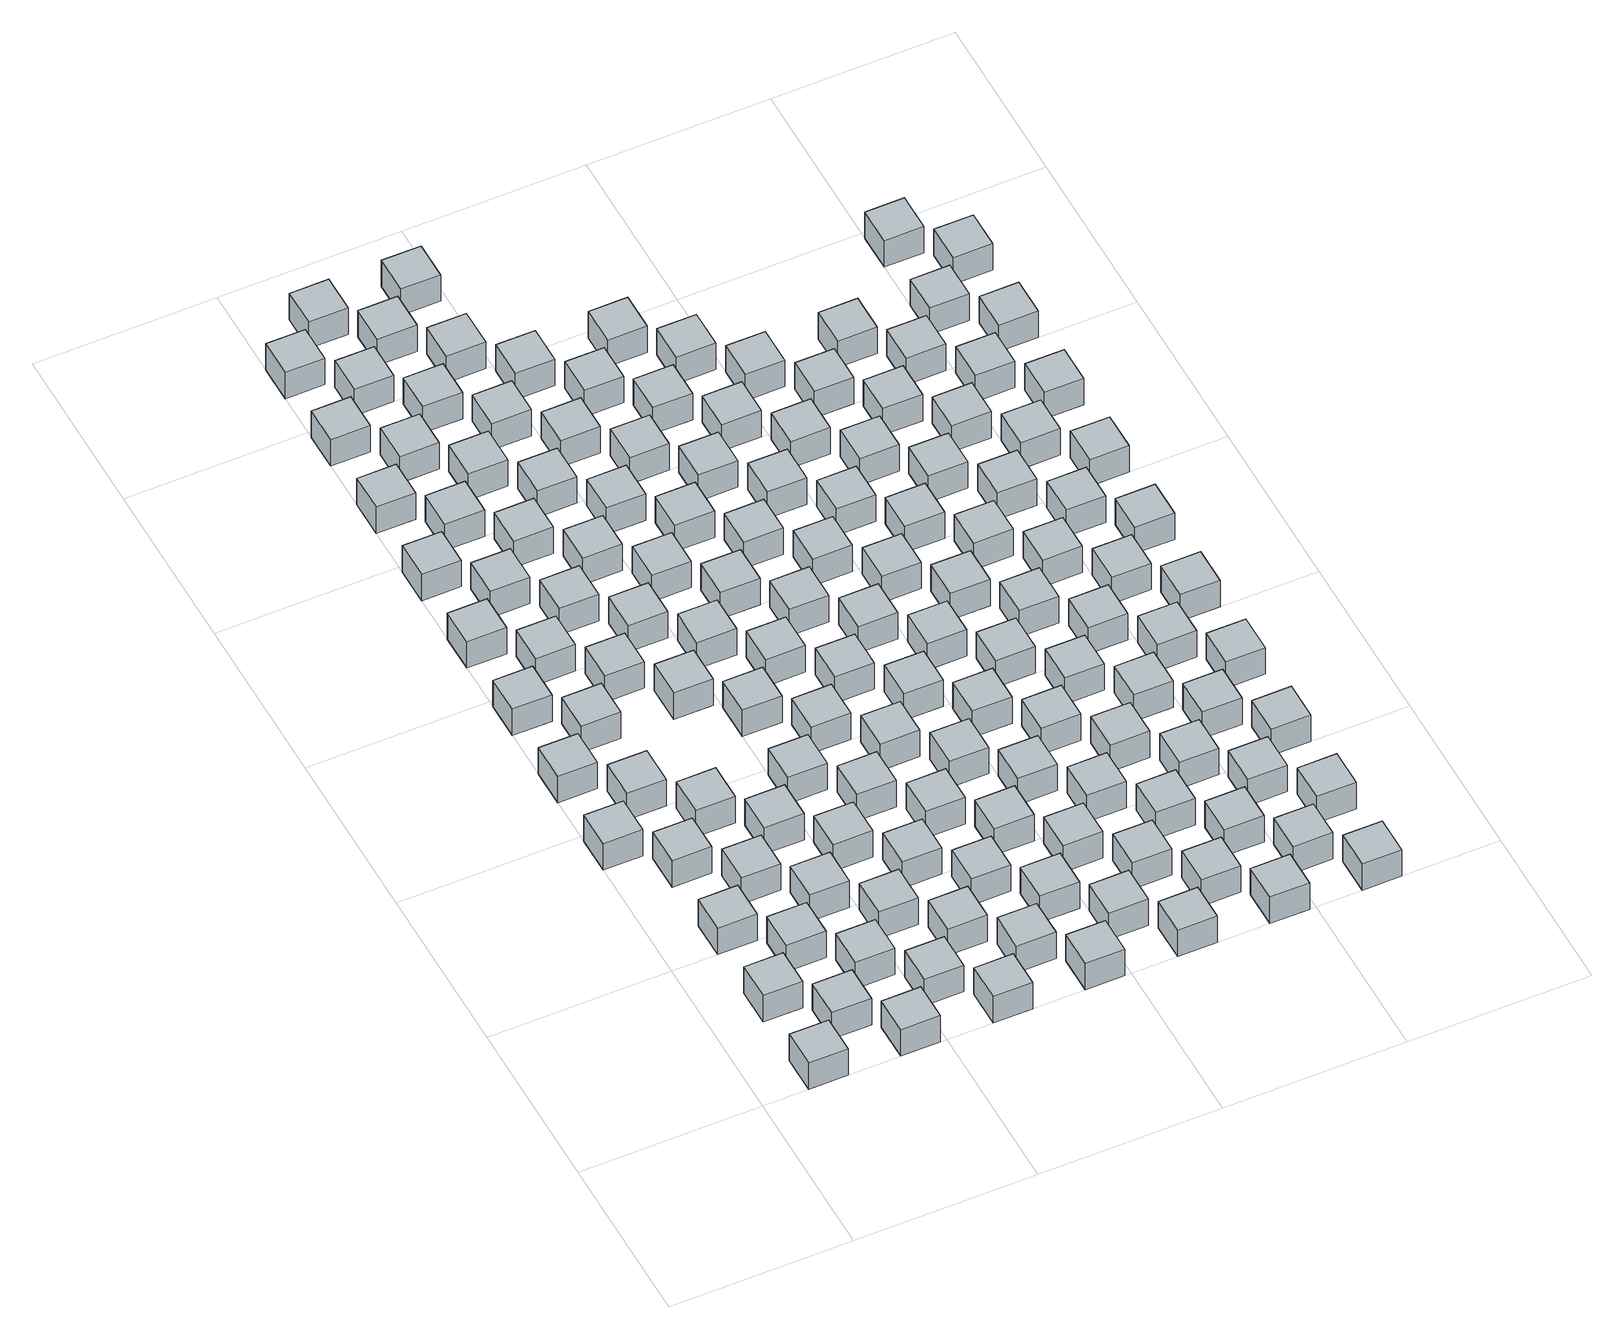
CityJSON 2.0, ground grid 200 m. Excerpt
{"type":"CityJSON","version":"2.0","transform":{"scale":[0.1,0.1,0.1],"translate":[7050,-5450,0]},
"CityObjects":{
"object1":{"type":"GenericCityObject","geometry":[{"type":"Solid","lod":"1","boundaries":[[[[0,1,2,3]],[[4,5,1,0]],[[5,6,2,1]],[[6,7,3,2]],[[7,4,0,3]],[[7,6,5,4]]]]}]},
"object2":{"type":"GenericCityObject","geometry":[{"type":"Solid","lod":"1","boundaries":[[[[8,9,10,11]],[[12,13,9,8]],[[13,14,10,9]],[[14,15,11,10]],[[15,12,8,11]],[[15,14,13,12]]]]}]},
"object3":{"type":"GenericCityObject","geometry":[{"type":"Solid","lod":"1","boundaries":[[[[16,17,18,19]],[[20,21,17,16]],[[21,22,18,17]],[[22,23,19,18]],[[23,20,16,19]],[[23,22,21,20]]]]}]},
"object4":{"type":"GenericCityObject","geometry":[{"type":"Solid","lod":"1","boundaries":[[[[24,25,26,27]],[[28,29,25,24]],[[29,30,26,25]],[[30,31,27,26]],[[31,28,24,27]],[[31,30,29,28]]]]}]},
"object5":{"type":"GenericCityObject","geometry":[{"type":"Solid","lod":"1","boundaries":[[[[32,33,34,35]],[[36,37,33,32]],[[37,38,34,33]],[[38,39,35,34]],[[39,36,32,35]],[[39,38,37,36]]]]}]},
"object6":{"type":"GenericCityObject","geometry":[{"type":"Solid","lod":"1","boundaries":[[[[40,41,42,43]],[[44,45,41,40]],[[45,46,42,41]],[[46,47,43,42]],[[47,44,40,43]],[[47,46,45,44]]]]}]},
"object7":{"type":"GenericCityObject","geometry":[{"type":"Solid","lod":"1","boundaries":[[[[48,49,50,51]],[[52,53,49,48]],[[53,54,50,49]],[[54,55,51,50]],[[55,52,48,51]],[[55,54,53,52]]]]}]},
"object8":{"type":"GenericCityObject","geometry":[{"type":"Solid","lod":"1","boundaries":[[[[56,57,58,59]],[[60,61,57,56]],[[61,62,58,57]],[[62,63,59,58]],[[63,60,56,59]],[[63,62,61,60]]]]}]},
"object9":{"type":"GenericCityObject","geometry":[{"type":"Solid","lod":"1","boundaries":[[[[64,65,66,67]],[[68,69,65,64]],[[69,70,66,65]],[[70,71,67,66]],[[71,68,64,67]],[[71,70,69,68]]]]}]},
"object10":{"type":"GenericCityObject","geometry":[{"type":"Solid","lod":"1","boundaries":[[[[72,73,74,75]],[[76,77,73,72]],[[77,78,74,73]],[[78,79,75,74]],[[79,76,72,75]],[[79,78,77,76]]]]}]},
"object11":{"type":"GenericCityObject","geometry":[{"type":"Solid","lod":"1","boundaries":[[[[80,81,82,83]],[[84,85,81,80]],[[85,86,82,81]],[[86,87,83,82]],[[87,84,80,83]],[[87,86,85,84]]]]}]},
"object12":{"type":"GenericCityObject","geometry":[{"type":"Solid","lod":"1","boundaries":[[[[88,89,90,91]],[[92,93,89,88]],[[93,94,90,89]],[[94,95,91,90]],[[95,92,88,91]],[[95,94,93,92]]]]}]},
"object13":{"type":"GenericCityObject","geometry":[{"type":"Solid","lod":"1","boundaries":[[[[96,97,98,99]],[[100,101,97,96]],[[101,102,98,97]],[[102,103,99,98]],[[103,100,96,99]],[[103,102,101,100]]]]}]},
"object14":{"type":"GenericCityObject","geometry":[{"type":"Solid","lod":"1","boundaries":[[[[104,105,106,107]],[[108,109,105,104]],[[109,110,106,105]],[[110,111,107,106]],[[111,108,104,107]],[[111,110,109,108]]]]}]},
"object15":{"type":"GenericCityObject","geometry":[{"type":"Solid","lod":"1","boundaries":[[[[112,113,114,115]],[[116,117,113,112]],[[117,118,114,113]],[[118,119,115,114]],[[119,116,112,115]],[[119,118,117,116]]]]}]},
"object16":{"type":"GenericCityObject","geometry":[{"type":"Solid","lod":"1","boundaries":[[[[120,121,122,123]],[[124,125,121,120]],[[125,126,122,121]],[[126,127,123,122]],[[127,124,120,123]],[[127,126,125,124]]]]}]},
"object17":{"type":"GenericCityObject","geometry":[{"type":"Solid","lod":"1","boundaries":[[[[128,129,130,131]],[[132,133,129,128]],[[133,134,130,129]],[[134,135,131,130]],[[135,132,128,131]],[[135,134,133,132]]]]}]},
"object18":{"type":"GenericCityObject","geometry":[{"type":"Solid","lod":"1","boundaries":[[[[136,137,138,139]],[[140,141,137,136]],[[141,142,138,137]],[[142,143,139,138]],[[143,140,136,139]],[[143,142,141,140]]]]}]},
"object19":{"type":"GenericCityObject","geometry":[{"type":"Solid","lod":"1","boundaries":[[[[144,145,146,147]],[[148,149,145,144]],[[149,150,146,145]],[[150,151,147,146]],[[151,148,144,147]],[[151,150,149,148]]]]}]},
"object20":{"type":"GenericCityObject","geometry":[{"type":"Solid","lod":"1","boundaries":[[[[152,153,154,155]],[[156,157,153,152]],[[157,158,154,153]],[[158,159,155,154]],[[159,156,152,155]],[[159,158,157,156]]]]}]},
"object21":{"type":"GenericCityObject","geometry":[{"type":"Solid","lod":"1","boundaries":[[[[160,161,162,163]],[[164,165,161,160]],[[165,166,162,161]],[[166,167,163,162]],[[167,164,160,163]],[[167,166,165,164]]]]}]},
"object22":{"type":"GenericCityObject","geometry":[{"type":"Solid","lod":"1","boundaries":[[[[168,169,170,171]],[[172,173,169,168]],[[173,174,170,169]],[[174,175,171,170]],[[175,172,168,171]],[[175,174,173,172]]]]}]},
"object23":{"type":"GenericCityObject","geometry":[{"type":"Solid","lod":"1","boundaries":[[[[176,177,178,179]],[[180,181,177,176]],[[181,182,178,177]],[[182,183,179,178]],[[183,180,176,179]],[[183,182,181,180]]]]}]},
"object24":{"type":"GenericCityObject","geometry":[{"type":"Solid","lod":"1","boundaries":[[[[184,185,186,187]],[[188,189,185,184]],[[189,190,186,185]],[[190,191,187,186]],[[191,188,184,187]],[[191,190,189,188]]]]}]},
"object25":{"type":"GenericCityObject","geometry":[{"type":"Solid","lod":"1","boundaries":[[[[192,193,194,195]],[[196,197,193,192]],[[197,198,194,193]],[[198,199,195,194]],[[199,196,192,195]],[[199,198,197,196]]]]}]},
"object26":{"type":"GenericCityObject","geometry":[{"type":"Solid","lod":"1","boundaries":[[[[200,201,202,203]],[[204,205,201,200]],[[205,206,202,201]],[[206,207,203,202]],[[207,204,200,203]],[[207,206,205,204]]]]}]},
"object27":{"type":"GenericCityObject","geometry":[{"type":"Solid","lod":"1","boundaries":[[[[208,209,210,211]],[[212,213,209,208]],[[213,214,210,209]],[[214,215,211,210]],[[215,212,208,211]],[[215,214,213,212]]]]}]},
"object28":{"type":"GenericCityObject","geometry":[{"type":"Solid","lod":"1","boundaries":[[[[216,217,218,219]],[[220,221,217,216]],[[221,222,218,217]],[[222,223,219,218]],[[223,220,216,219]],[[223,222,221,220]]]]}]},
"object29":{"type":"GenericCityObject","geometry":[{"type":"Solid","lod":"1","boundaries":[[[[224,225,226,227]],[[228,229,225,224]],[[229,230,226,225]],[[230,231,227,226]],[[231,228,224,227]],[[231,230,229,228]]]]}]},
"object30":{"type":"GenericCityObject","geometry":[{"type":"Solid","lod":"1","boundaries":[[[[232,233,234,235]],[[236,237,233,232]],[[237,238,234,233]],[[238,239,235,234]],[[239,236,232,235]],[[239,238,237,236]]]]}]},
"object31":{"type":"GenericCityObject","geometry":[{"type":"Solid","lod":"1","boundaries":[[[[240,241,242,243]],[[244,245,241,240]],[[245,246,242,241]],[[246,247,243,242]],[[247,244,240,243]],[[247,246,245,244]]]]}]},
"object32":{"type":"GenericCityObject","geometry":[{"type":"Solid","lod":"1","boundaries":[[[[248,249,250,251]],[[252,253,249,248]],[[253,254,250,249]],[[254,255,251,250]],[[255,252,248,251]],[[255,254,253,252]]]]}]},
"object33":{"type":"GenericCityObject","geometry":[{"type":"Solid","lod":"1","boundaries":[[[[256,257,258,259]],[[260,261,257,256]],[[261,262,258,257]],[[262,263,259,258]],[[263,260,256,259]],[[263,262,261,260]]]]}]},
"object34":{"type":"GenericCityObject","geometry":[{"type":"Solid","lod":"1","boundaries":[[[[264,265,266,267]],[[268,269,265,264]],[[269,270,266,265]],[[270,271,267,266]],[[271,268,264,267]],[[271,270,269,268]]]]}]},
"object35":{"type":"GenericCityObject","geometry":[{"type":"Solid","lod":"1","boundaries":[[[[272,273,274,275]],[[276,277,273,272]],[[277,278,274,273]],[[278,279,275,274]],[[279,276,272,275]],[[279,278,277,276]]]]}]},
"object36":{"type":"GenericCityObject","geometry":[{"type":"Solid","lod":"1","boundaries":[[[[280,281,282,283]],[[284,285,281,280]],[[285,286,282,281]],[[286,287,283,282]],[[287,284,280,283]],[[287,286,285,284]]]]}]},
"object37":{"type":"GenericCityObject","geometry":[{"type":"Solid","lod":"1","boundaries":[[[[288,289,290,291]],[[292,293,289,288]],[[293,294,290,289]],[[294,295,291,290]],[[295,292,288,291]],[[295,294,293,292]]]]}]},
"object38":{"type":"GenericCityObject","geometry":[{"type":"Solid","lod":"1","boundaries":[[[[296,297,298,299]],[[300,301,297,296]],[[301,302,298,297]],[[302,303,299,298]],[[303,300,296,299]],[[303,302,301,300]]]]}]},
"object39":{"type":"GenericCityObject","geometry":[{"type":"Solid","lod":"1","boundaries":[[[[304,305,306,307]],[[308,309,305,304]],[[309,310,306,305]],[[310,311,307,306]],[[311,308,304,307]],[[311,310,309,308]]]]}]},
"object40":{"type":"GenericCityObject","geometry":[{"type":"Solid","lod":"1","boundaries":[[[[312,313,314,315]],[[316,317,313,312]],[[317,318,314,313]],[[318,319,315,314]],[[319,316,312,315]],[[319,318,317,316]]]]}]},
"object41":{"type":"GenericCityObject","geometry":[{"type":"Solid","lod":"1","boundaries":[[[[320,321,322,323]],[[324,325,321,320]],[[325,326,322,321]],[[326,327,323,322]],[[327,324,320,323]],[[327,326,325,324]]]]}]},
"object42":{"type":"GenericCityObject","geometry":[{"type":"Solid","lod":"1","boundaries":[[[[328,329,330,331]],[[332,333,329,328]],[[333,334,330,329]],[[334,335,331,330]],[[335,332,328,331]],[[335,334,333,332]]]]}]},
"object43":{"type":"GenericCityObject","geometry":[{"type":"Solid","lod":"1","boundaries":[[[[336,337,338,339]],[[340,341,337,336]],[[341,342,338,337]],[[342,343,339,338]],[[343,340,336,339]],[[343,342,341,340]]]]}]},
"object44":{"type":"GenericCityObject","geometry":[{"type":"Solid","lod":"1","boundaries":[[[[344,345,346,347]],[[348,349,345,344]],[[349,350,346,345]],[[350,351,347,346]],[[351,348,344,347]],[[351,350,349,348]]]]}]},
"object45":{"type":"GenericCityObject","geometry":[{"type":"Solid","lod":"1","boundaries":[[[[352,353,354,355]],[[356,357,353,352]],[[357,358,354,353]],[[358,359,355,354]],[[359,356,352,355]],[[359,358,357,356]]]]}]},
"object46":{"type":"GenericCityObject","geometry":[{"type":"Solid","lod":"1","boundaries":[[[[360,361,362,363]],[[364,365,361,360]],[[365,366,362,361]],[[366,367,363,362]],[[367,364,360,363]],[[367,366,365,364]]]]}]},
"object47":{"type":"GenericCityObject","geometry":[{"type":"Solid","lod":"1","boundaries":[[[[368,369,370,371]],[[372,373,369,368]],[[373,374,370,369]],[[374,375,371,370]],[[375,372,368,371]],[[375,374,373,372]]]]}]},
"object48":{"type":"GenericCityObject","geometry":[{"type":"Solid","lod":"1","boundaries":[[[[376,377,378,379]],[[380,381,377,376]],[[381,382,378,377]],[[382,383,379,378]],[[383,380,376,379]],[[383,382,381,380]]]]}]},
"object49":{"type":"GenericCityObject","geometry":[{"type":"Solid","lod":"1","boundaries":[[[[384,385,386,387]],[[388,389,385,384]],[[389,390,386,385]],[[390,391,387,386]],[[391,388,384,387]],[[391,390,389,388]]]]}]},
"object50":{"type":"GenericCityObject","geometry":[{"type":"Solid","lod":"1","boundaries":[[[[392,393,394,395]],[[396,397,393,392]],[[397,398,394,393]],[[398,399,395,394]],[[399,396,392,395]],[[399,398,397,396]]]]}]},
"object51":{"type":"GenericCityObject","geometry":[{"type":"Solid","lod":"1","boundaries":[[[[400,401,402,403]],[[404,405,401,400]],[[405,406,402,401]],[[406,407,403,402]],[[407,404,400,403]],[[407,406,405,404]]]]}]},
"object52":{"type":"GenericCityObject","geometry":[{"type":"Solid","lod":"1","boundaries":[[[[408,409,410,411]],[[412,413,409,408]],[[413,414,410,409]],[[414,415,411,410]],[[415,412,408,411]],[[415,414,413,412]]]]}]},
"object53":{"type":"GenericCityObject","geometry":[{"type":"Solid","lod":"1","boundaries":[[[[416,417,418,419]],[[420,421,417,416]],[[421,422,418,417]],[[422,423,419,418]],[[423,420,416,419]],[[423,422,421,420]]]]}]},
"object54":{"type":"GenericCityObject","geometry":[{"type":"Solid","lod":"1","boundaries":[[[[424,425,426,427]],[[428,429,425,424]],[[429,430,426,425]],[[430,431,427,426]],[[431,428,424,427]],[[431,430,429,428]]]]}]},
"object55":{"type":"GenericCityObject","geometry":[{"type":"Solid","lod":"1","boundaries":[[[[432,433,434,435]],[[436,437,433,432]],[[437,438,434,433]],[[438,439,435,434]],[[439,436,432,435]],[[439,438,437,436]]]]}]},
"object56":{"type":"GenericCityObject","geometry":[{"type":"Solid","lod":"1","boundaries":[[[[440,441,442,443]],[[444,445,441,440]],[[445,446,442,441]],[[446,447,443,442]],[[447,444,440,443]],[[447,446,445,444]]]]}]},
"object57":{"type":"GenericCityObject","geometry":[{"type":"Solid","lod":"1","boundaries":[[[[448,449,450,451]],[[452,453,449,448]],[[453,454,450,449]],[[454,455,451,450]],[[455,452,448,451]],[[455,454,453,452]]]]}]},
"object58":{"type":"GenericCityObject","geometry":[{"type":"Solid","lod":"1","boundaries":[[[[456,457,458,459]],[[460,461,457,456]],[[461,462,458,457]],[[462,463,459,458]],[[463,460,456,459]],[[463,462,461,460]]]]}]},
"object59":{"type":"GenericCityObject","geometry":[{"type":"Solid","lod":"1","boundaries":[[[[464,465,466,467]],[[468,469,465,464]],[[469,470,466,465]],[[470,471,467,466]],[[471,468,464,467]],[[471,470,469,468]]]]}]},
"object60":{"type":"GenericCityObject","geometry":[{"type":"Solid","lod":"1","boundaries":[[[[472,473,474,475]],[[476,477,473,472]],[[477,478,474,473]],[[478,479,475,474]],[[479,476,472,475]],[[479,478,477,476]]]]}]},
"object61":{"type":"GenericCityObject","geometry":[{"type":"Solid","lod":"1","boundaries":[[[[480,481,482,483]],[[484,485,481,480]],[[485,486,482,481]],[[486,487,483,482]],[[487,484,480,483]],[[487,486,485,484]]]]}]},
"object62":{"type":"GenericCityObject","geometry":[{"type":"Solid","lod":"1","boundaries":[[[[488,489,490,491]],[[492,493,489,488]],[[493,494,490,489]],[[494,495,491,490]],[[495,492,488,491]],[[495,494,493,492]]]]}]},
"object63":{"type":"GenericCityObject","geometry":[{"type":"Solid","lod":"1","boundaries":[[[[496,497,498,499]],[[500,501,497,496]],[[501,502,498,497]],[[502,503,499,498]],[[503,500,496,499]],[[503,502,501,500]]]]}]},
"object64":{"type":"GenericCityObject","geometry":[{"type":"Solid","lod":"1","boundaries":[[[[504,505,506,507]],[[508,509,505,504]],[[509,510,506,505]],[[510,511,507,506]],[[511,508,504,507]],[[511,510,509,508]]]]}]},
"object65":{"type":"GenericCityObject","geometry":[{"type":"Solid","lod":"1","boundaries":[[[[512,513,514,515]],[[516,517,513,512]],[[517,518,514,513]],[[518,519,515,514]],[[519,516,512,515]],[[519,518,517,516]]]]}]},
"object66":{"type":"GenericCityObject","geometry":[{"type":"Solid","lod":"1","boundaries":[[[[520,521,522,523]],[[524,525,521,520]],[[525,526,522,521]],[[526,527,523,522]],[[527,524,520,523]],[[527,526,525,524]]]]}]},
"object67":{"type":"GenericCityObject","geometry":[{"type":"Solid","lod":"1","boundaries":[[[[528,529,530,531]],[[532,533,529,528]],[[533,534,530,529]],[[534,535,531,530]],[[535,532,528,531]],[[535,534,533,532]]]]}]},
"object68":{"type":"GenericCityObject","geometry":[{"type":"Solid","lod":"1","boundaries":[[[[536,537,538,539]],[[540,541,537,536]],[[541,542,538,537]],[[542,543,539,538]],[[543,540,536,539]],[[543,542,541,540]]]]}]},
"object69":{"type":"GenericCityObject","geometry":[{"type":"Solid","lod":"1","boundaries":[[[[544,545,546,547]],[[548,549,545,544]],[[549,550,546,545]],[[550,551,547,546]],[[551,548,544,547]],[[551,550,549,548]]]]}]},
"object70":{"type":"GenericCityObject","geometry":[{"type":"Solid","lod":"1","boundaries":[[[[552,553,554,555]],[[556,557,553,552]],[[557,558,554,553]],[[558,559,555,554]],[[559,556,552,555]],[[559,558,557,556]]]]}]},
"object71":{"type":"GenericCityObject","geometry":[{"type":"Solid","lod":"1","boundaries":[[[[560,561,562,563]],[[564,565,561,560]],[[565,566,562,561]],[[566,567,563,562]],[[567,564,560,563]],[[567,566,565,564]]]]}]},
"object72":{"type":"GenericCityObject","geometry":[{"type":"Solid","lod":"1","boundaries":[[[[568,569,570,571]],[[572,573,569,568]],[[573,574,570,569]],[[574,575,571,570]],[[575,572,568,571]],[[575,574,573,572]]]]}]},
"object73":{"type":"GenericCityObject","geometry":[{"type":"Solid","lod":"1","boundaries":[[[[576,577,578,579]],[[580,581,577,576]],[[581,582,578,577]],[[582,583,579,578]],[[583,580,576,579]],[[583,582,581,580]]]]}]},
"object74":{"type":"GenericCityObject","geometry":[{"type":"Solid","lod":"1","boundaries":[[[[584,585,586,587]],[[588,589,585,584]],[[589,590,586,585]],[[590,591,587,586]],[[591,588,584,587]],[[591,590,589,588]]]]}]},
"object75":{"type":"GenericCityObject","geometry":[{"type":"Solid","lod":"1","boundaries":[[[[592,593,594,595]],[[596,597,593,592]],[[597,598,594,593]],[[598,599,595,594]],[[599,596,592,595]],[[599,598,597,596]]]]}]},
"object76":{"type":"GenericCityObject","geometry":[{"type":"Solid","lod":"1","boundaries":[[[[600,601,602,603]],[[604,605,601,600]],[[605,606,602,601]],[[606,607,603,602]],[[607,604,600,603]],[[607,606,605,604]]]]}]},
"object77":{"type":"GenericCityObject","geometry":[{"type":"Solid","lod":"1","boundaries":[[[[608,609,610,611]],[[612,613,609,608]],[[613,614,610,609]],[[614,615,611,610]],[[615,612,608,611]],[[615,614,613,612]]]]}]},
"object78":{"type":"GenericCityObject","geometry":[{"type":"Solid","lod":"1","boundaries":[[[[616,617,618,619]],[[620,621,617,616]],[[621,622,618,617]],[[622,623,619,618]],[[623,620,616,619]],[[623,622,621,620]]]]}]},
"object79":{"type":"GenericCityObject","geometry":[{"type":"Solid","lod":"1","boundaries":[[[[624,625,626,627]],[[628,629,625,624]],[[629,630,626,625]],[[630,631,627,626]],[[631,628,624,627]],[[631,630,629,628]]]]}]},
"object80":{"type":"GenericCityObject","geometry":[{"type":"Solid","lod":"1","boundaries":[[[[632,633,634,635]],[[636,637,633,632]],[[637,638,634,633]],[[638,639,635,634]],[[639,636,632,635]],[[639,638,637,636]]]]}]},
"object81":{"type":"GenericCityObject","geometry":[{"type":"Solid","lod":"1","boundaries":[[[[640,641,642,643]],[[644,645,641,640]],[[645,646,642,641]],[[646,647,643,642]],[[647,644,640,643]],[[647,646,645,644]]]]}]},
"object82":{"type":"GenericCityObject","geometry":[{"type":"Solid","lod":"1","boundaries":[[[[648,649,650,651]],[[652,653,649,648]],[[653,654,650,649]],[[654,655,651,650]],[[655,652,648,651]],[[655,654,653,652]]]]}]},
"object83":{"type":"GenericCityObject","geometry":[{"type":"Solid","lod":"1","boundaries":[[[[656,657,658,659]],[[660,661,657,656]],[[661,662,658,657]],[[662,663,659,658]],[[663,660,656,659]],[[663,662,661,660]]]]}]},
"object84":{"type":"GenericCityObject","geometry":[{"type":"Solid","lod":"1","boundaries":[[[[664,665,666,667]],[[668,669,665,664]],[[669,670,666,665]],[[670,671,667,666]],[[671,668,664,667]],[[671,670,669,668]]]]}]},
"object85":{"type":"GenericCityObject","geometry":[{"type":"Solid","lod":"1","boundaries":[[[[672,673,674,675]],[[676,677,673,672]],[[677,678,674,673]],[[678,679,675,674]],[[679,676,672,675]],[[679,678,677,676]]]]}]},
"object86":{"type":"GenericCityObject","geometry":[{"type":"Solid","lod":"1","boundaries":[[[[680,681,682,683]],[[684,685,681,680]],[[685,686,682,681]],[[686,687,683,682]],[[687,684,680,683]],[[687,686,685,684]]]]}]},
"object87":{"type":"GenericCityObject","geometry":[{"type":"Solid","lod":"1","boundaries":[[[[688,689,690,691]],[[692,693,689,688]],[[693,694,690,689]],[[694,695,691,690]],[[695,692,688,691]],[[695,694,693,692]]]]}]},
"object88":{"type":"GenericCityObject","geometry":[{"type":"Solid","lod":"1","boundaries":[[[[696,697,698,699]],[[700,701,697,696]],[[701,702,698,697]],[[702,703,699,698]],[[703,700,696,699]],[[703,702,701,700]]]]}]},
"object89":{"type":"GenericCityObject","geometry":[{"type":"Solid","lod":"1","boundaries":[[[[704,705,706,707]],[[708,709,705,704]],[[709,710,706,705]],[[710,711,707,706]],[[711,708,704,707]],[[711,710,709,708]]]]}]},
"object90":{"type":"GenericCityObject","geometry":[{"type":"Solid","lod":"1","boundaries":[[[[712,713,714,715]],[[716,717,713,712]],[[717,718,714,713]],[[718,719,715,714]],[[719,716,712,715]],[[719,718,717,716]]]]}]},
"object91":{"type":"GenericCityObject","geometry":[{"type":"Solid","lod":"1","boundaries":[[[[720,721,722,723]],[[724,725,721,720]],[[725,726,722,721]],[[726,727,723,722]],[[727,724,720,723]],[[727,726,725,724]]]]}]},
"object92":{"type":"GenericCityObject","geometry":[{"type":"Solid","lod":"1","boundaries":[[[[728,729,730,731]],[[732,733,729,728]],[[733,734,730,729]],[[734,735,731,730]],[[735,732,728,731]],[[735,734,733,732]]]]}]},
"object93":{"type":"GenericCityObject","geometry":[{"type":"Solid","lod":"1","boundaries":[[[[736,737,738,739]],[[740,741,737,736]],[[741,742,738,737]],[[742,743,739,738]],[[743,740,736,739]],[[743,742,741,740]]]]}]},
"object94":{"type":"GenericCityObject","geometry":[{"type":"Solid","lod":"1","boundaries":[[[[744,745,746,747]],[[748,749,745,744]],[[749,750,746,745]],[[750,751,747,746]],[[751,748,744,747]],[[751,750,749,748]]]]}]},
"object95":{"type":"GenericCityObject","geometry":[{"type":"Solid","lod":"1","boundaries":[[[[752,753,754,755]],[[756,757,753,752]],[[757,758,754,753]],[[758,759,755,754]],[[759,756,752,755]],[[759,758,757,756]]]]}]},
"object96":{"type":"GenericCityObject","geometry":[{"type":"Solid","lod":"1","boundaries":[[[[760,761,762,763]],[[764,765,761,760]],[[765,766,762,761]],[[766,767,763,762]],[[767,764,760,763]],[[767,766,765,764]]]]}]},
"object97":{"type":"GenericCityObject","geometry":[{"type":"Solid","lod":"1","boundaries":[[[[768,769,770,771]],[[772,773,769,768]],[[773,774,770,769]],[[774,775,771,770]],[[775,772,768,771]],[[775,774,773,772]]]]}]},
"object98":{"type":"GenericCityObject","geometry":[{"type":"Solid","lod":"1","boundaries":[[[[776,777,778,779]],[[780,781,777,776]],[[781,782,778,777]],[[782,783,779,778]],[[783,780,776,779]],[[783,782,781,780]]]]}]},
"object99":{"type":"GenericCityObject","geometry":[{"type":"Solid","lod":"1","boundaries":[[[[784,785,786,787]],[[788,789,785,784]],[[789,790,786,785]],[[790,791,787,786]],[[791,788,784,787]],[[791,790,789,788]]]]}]},
"object100":{"type":"GenericCityObject","geometry":[{"type":"Solid","lod":"1","boundaries":[[[[792,793,794,795]],[[796,797,793,792]],[[797,798,794,793]],[[798,799,795,794]],[[799,796,792,795]],[[799,798,797,796]]]]}]},
"object101":{"type":"GenericCityObject","geometry":[{"type":"Solid","lod":"1","boundaries":[[[[800,801,802,803]],[[804,805,801,800]],[[805,806,802,801]],[[806,807,803,802]],[[807,804,800,803]],[[807,806,805,804]]]]}]},
"object102":{"type":"GenericCityObject","geometry":[{"type":"Solid","lod":"1","boundaries":[[[[808,809,810,811]],[[812,813,809,808]],[[813,814,810,809]],[[814,815,811,810]],[[815,812,808,811]],[[815,814,813,812]]]]}]},
"object103":{"type":"GenericCityObject","geometry":[{"type":"Solid","lod":"1","boundaries":[[[[816,817,818,819]],[[820,821,817,816]],[[821,822,818,817]],[[822,823,819,818]],[[823,820,816,819]],[[823,822,821,820]]]]}]},
"object104":{"type":"GenericCityObject","geometry":[{"type":"Solid","lod":"1","boundaries":[[[[824,825,826,827]],[[828,829,825,824]],[[829,830,826,825]],[[830,831,827,826]],[[831,828,824,827]],[[831,830,829,828]]]]}]},
"object105":{"type":"GenericCityObject","geometry":[{"type":"Solid","lod":"1","boundaries":[[[[832,833,834,835]],[[836,837,833,832]],[[837,838,834,833]],[[838,839,835,834]],[[839,836,832,835]],[[839,838,837,836]]]]}]},
"object106":{"type":"GenericCityObject","geometry":[{"type":"Solid","lod":"1","boundaries":[[[[840,841,842,843]],[[844,845,841,840]],[[845,846,842,841]],[[846,847,843,842]],[[847,844,840,843]],[[847,846,845,844]]]]}]},
"object107":{"type":"GenericCityObject","geometry":[{"type":"Solid","lod":"1","boundaries":[[[[848,849,850,851]],[[852,853,849,848]],[[853,854,850,849]],[[854,855,851,850]],[[855,852,848,851]],[[855,854,853,852]]]]}]},
"object108":{"type":"GenericCityObject","geometry":[{"type":"Solid","lod":"1","boundaries":[[[[856,857,858,859]],[[860,861,857,856]],[[861,862,858,857]],[[862,863,859,858]],[[863,860,856,859]],[[863,862,861,860]]]]}]},
"object109":{"type":"GenericCityObject","geometry":[{"type":"Solid","lod":"1","boundaries":[[[[864,865,866,867]],[[868,869,865,864]],[[869,870,866,865]],[[870,871,867,866]],[[871,868,864,867]],[[871,870,869,868]]]]}]},
"object110":{"type":"GenericCityObject","geometry":[{"type":"Solid","lod":"1","boundaries":[[[[872,873,874,875]],[[876,877,873,872]],[[877,878,874,873]],[[878,879,875,874]],[[879,876,872,875]],[[879,878,877,876]]]]}]},
"object111":{"type":"GenericCityObject","geometry":[{"type":"Solid","lod":"1","boundaries":[[[[880,881,882,883]],[[884,885,881,880]],[[885,886,882,881]],[[886,887,883,882]],[[887,884,880,883]],[[887,886,885,884]]]]}]},
"object112":{"type":"GenericCityObject","geometry":[{"type":"Solid","lod":"1","boundaries":[[[[888,889,890,891]],[[892,893,889,888]],[[893,894,890,889]],[[894,895,891,890]],[[895,892,888,891]],[[895,894,893,892]]]]}]},
"object113":{"type":"GenericCityObject","geometry":[{"type":"Solid","lod":"1","boundaries":[[[[896,897,898,899]],[[900,901,897,896]],[[901,902,898,897]],[[902,903,899,898]],[[903,900,896,899]],[[903,902,901,900]]]]}]},
"object114":{"type":"GenericCityObject","geometry":[{"type":"Solid","lod":"1","boundaries":[[[[904,905,906,907]],[[908,909,905,904]],[[909,910,906,905]],[[910,911,907,906]],[[911,908,904,907]],[[911,910,909,908]]]]}]},
"object115":{"type":"GenericCityObject","geometry":[{"type":"Solid","lod":"1","boundaries":[[[[912,913,914,915]],[[916,917,913,912]],[[917,918,914,913]],[[918,919,915,914]],[[919,916,912,915]],[[919,918,917,916]]]]}]},
"object116":{"type":"GenericCityObject","geometry":[{"type":"Solid","lod":"1","boundaries":[[[[920,921,922,923]],[[924,925,921,920]],[[925,926,922,921]],[[926,927,923,922]],[[927,924,920,923]],[[927,926,925,924]]]]}]},
"object117":{"type":"GenericCityObject","geometry":[{"type":"Solid","lod":"1","boundaries":[[[[928,929,930,931]],[[932,933,929,928]],[[933,934,930,929]],[[934,935,931,930]],[[935,932,928,931]],[[935,934,933,932]]]]}]},
"object118":{"type":"GenericCityObject","geometry":[{"type":"Solid","lod":"1","boundaries":[[[[936,937,938,939]],[[940,941,937,936]],[[941,942,938,937]],[[942,943,939,938]],[[943,940,936,939]],[[943,942,941,940]]]]}]},
"object119":{"type":"GenericCityObject","geometry":[{"type":"Solid","lod":"1","boundaries":[[[[944,945,946,947]],[[948,949,945,944]],[[949,950,946,945]],[[950,951,947,946]],[[951,948,944,947]],[[951,950,949,948]]]]}]},
"object120":{"type":"GenericCityObject","geometry":[{"type":"Solid","lod":"1","boundaries":[[[[952,953,954,955]],[[956,957,953,952]],[[957,958,954,953]],[[958,959,955,954]],[[959,956,952,955]],[[959,958,957,956]]]]}]},
"object121":{"type":"GenericCityObject","geometry":[{"type":"Solid","lod":"1","boundaries":[[[[960,961,962,963]],[[964,965,961,960]],[[965,966,962,961]],[[966,967,963,962]],[[967,964,960,963]],[[967,966,965,964]]]]}]},
"object122":{"type":"GenericCityObject","geometry":[{"type":"Solid","lod":"1","boundaries":[[[[968,969,970,971]],[[972,973,969,968]],[[973,974,970,969]],[[974,975,971,970]],[[975,972,968,971]],[[975,974,973,972]]]]}]},
"object123":{"type":"GenericCityObject","geometry":[{"type":"Solid","lod":"1","boundaries":[[[[976,977,978,979]],[[980,981,977,976]],[[981,982,978,977]],[[982,983,979,978]],[[983,980,976,979]],[[983,982,981,980]]]]}]},
"object124":{"type":"GenericCityObject","geometry":[{"type":"Solid","lod":"1","boundaries":[[[[984,985,986,987]],[[988,989,985,984]],[[989,990,986,985]],[[990,991,987,986]],[[991,988,984,987]],[[991,990,989,988]]]]}]},
"object125":{"type":"GenericCityObject","geometry":[{"type":"Solid","lod":"1","boundaries":[[[[992,993,994,995]],[[996,997,993,992]],[[997,998,994,993]],[[998,999,995,994]],[[999,996,992,995]],[[999,998,997,996]]]]}]},
"object126":{"type":"GenericCityObject","geometry":[{"type":"Solid","lod":"1","boundaries":[[[[1000,1001,1002,1003]],[[1004,1005,1001,1000]],[[1005,1006,1002,1001]],[[1006,1007,1003,1002]],[[1007,1004,1000,1003]],[[1007,1006,1005,1004]]]]}]},
"object127":{"type":"GenericCityObject","geometry":[{"type":"Solid","lod":"1","boundaries":[[[[1008,1009,1010,1011]],[[1012,1013,1009,1008]],[[1013,1014,1010,1009]],[[1014,1015,1011,1010]],[[1015,1012,1008,1011]],[[1015,1014,1013,1012]]]]}]},
"object128":{"type":"GenericCityObject","geometry":[{"type":"Solid","lod":"1","boundaries":[[[[1016,1017,1018,1019]],[[1020,1021,1017,1016]],[[1021,1022,1018,1017]],[[1022,1023,1019,1018]],[[1023,1020,1016,1019]],[[1023,1022,1021,1020]]]]}]},
"object129":{"type":"GenericCityObject","geometry":[{"type":"Solid","lod":"1","boundaries":[[[[1024,1025,1026,1027]],[[1028,1029,1025,1024]],[[1029,1030,1026,1025]],[[1030,1031,1027,1026]],[[1031,1028,1024,1027]],[[1031,1030,1029,1028]]]]}]},
"object130":{"type":"GenericCityObject","geometry":[{"type":"Solid","lod":"1","boundaries":[[[[1032,1033,1034,1035]],[[1036,1037,1033,1032]],[[1037,1038,1034,1033]],[[1038,1039,1035,1034]],[[1039,1036,1032,1035]],[[1039,1038,1037,1036]]]]}]},
"object131":{"type":"GenericCityObject","geometry":[{"type":"Solid","lod":"1","boundaries":[[[[1040,1041,1042,1043]],[[1044,1045,1041,1040]],[[1045,1046,1042,1041]],[[1046,1047,1043,1042]],[[1047,1044,1040,1043]],[[1047,1046,1045,1044]]]]}]},
"object132":{"type":"GenericCityObject","geometry":[{"type":"Solid","lod":"1","boundaries":[[[[1048,1049,1050,1051]],[[1052,1053,1049,1048]],[[1053,1054,1050,1049]],[[1054,1055,1051,1050]],[[1055,1052,1048,1051]],[[1055,1054,1053,1052]]]]}]},
"object133":{"type":"GenericCityObject","geometry":[{"type":"Solid","lod":"1","boundaries":[[[[1056,1057,1058,1059]],[[1060,1061,1057,1056]],[[1061,1062,1058,1057]],[[1062,1063,1059,1058]],[[1063,1060,1056,1059]],[[1063,1062,1061,1060]]]]}]},
"object134":{"type":"GenericCityObject","geometry":[{"type":"Solid","lod":"1","boundaries":[[[[1064,1065,1066,1067]],[[1068,1069,1065,1064]],[[1069,1070,1066,1065]],[[1070,1071,1067,1066]],[[1071,1068,1064,1067]],[[1071,1070,1069,1068]]]]}]},
"object135":{"type":"GenericCityObject","geometry":[{"type":"Solid","lod":"1","boundaries":[[[[1072,1073,1074,1075]],[[1076,1077,1073,1072]],[[1077,1078,1074,1073]],[[1078,1079,1075,1074]],[[1079,1076,1072,1075]],[[1079,1078,1077,1076]]]]}]},
"object136":{"type":"GenericCityObject","geometry":[{"type":"Solid","lod":"1","boundaries":[[[[1080,1081,1082,1083]],[[1084,1085,1081,1080]],[[1085,1086,1082,1081]],[[1086,1087,1083,1082]],[[1087,1084,1080,1083]],[[1087,1086,1085,1084]]]]}]},
"object137":{"type":"GenericCityObject","geometry":[{"type":"Solid","lod":"1","boundaries":[[[[1088,1089,1090,1091]],[[1092,1093,1089,1088]],[[1093,1094,1090,1089]],[[1094,1095,1091,1090]],[[1095,1092,1088,1091]],[[1095,1094,1093,1092]]]]}]}
},
"vertices":[
[500,0,0],[929,0,0],[929,429,0],[500,429,0],[500,0,375],[929,0,375],[929,429,375],[500,429,375],
[500,1000,0],[929,1000,0],[929,1429,0],[500,1429,0],[500,1000,375],[929,1000,375],[929,1429,375],[500,1429,375],
[0,3500,0],[429,3500,0],[429,3929,0],[0,3929,0],[0,3500,375],[429,3500,375],[429,3929,375],[0,3929,375],
[500,2000,0],[929,2000,0],[929,2429,0],[500,2429,0],[500,2000,375],[929,2000,375],[929,2429,375],[500,2429,375],
[1000,500,0],[1429,500,0],[1429,929,0],[1000,929,0],[1000,500,375],[1429,500,375],[1429,929,375],[1000,929,375],
[0,4500,0],[429,4500,0],[429,4929,0],[0,4929,0],[0,4500,375],[429,4500,375],[429,4929,375],[0,4929,375],
[500,3000,0],[929,3000,0],[929,3429,0],[500,3429,0],[500,3000,375],[929,3000,375],[929,3429,375],[500,3429,375],
[1000,1500,0],[1429,1500,0],[1429,1929,0],[1000,1929,0],[1000,1500,375],[1429,1500,375],[1429,1929,375],[1000,1929,375],
[1500,0,0],[1929,0,0],[1929,429,0],[1500,429,0],[1500,0,375],[1929,0,375],[1929,429,375],[1500,429,375],
[0,5500,0],[429,5500,0],[429,5929,0],[0,5929,0],[0,5500,375],[429,5500,375],[429,5929,375],[0,5929,375],
[500,4000,0],[929,4000,0],[929,4429,0],[500,4429,0],[500,4000,375],[929,4000,375],[929,4429,375],[500,4429,375],
[1000,2500,0],[1429,2500,0],[1429,2929,0],[1000,2929,0],[1000,2500,375],[1429,2500,375],[1429,2929,375],[1000,2929,375],
[1500,1000,0],[1929,1000,0],[1929,1429,0],[1500,1429,0],[1500,1000,375],[1929,1000,375],[1929,1429,375],[1500,1429,375],
[0,6500,0],[429,6500,0],[429,6929,0],[0,6929,0],[0,6500,375],[429,6500,375],[429,6929,375],[0,6929,375],
[500,5000,0],[929,5000,0],[929,5429,0],[500,5429,0],[500,5000,375],[929,5000,375],[929,5429,375],[500,5429,375],
[1000,3500,0],[1429,3500,0],[1429,3929,0],[1000,3929,0],[1000,3500,375],[1429,3500,375],[1429,3929,375],[1000,3929,375],
[1500,2000,0],[1929,2000,0],[1929,2429,0],[1500,2429,0],[1500,2000,375],[1929,2000,375],[1929,2429,375],[1500,2429,375],
[2000,500,0],[2429,500,0],[2429,929,0],[2000,929,0],[2000,500,375],[2429,500,375],[2429,929,375],[2000,929,375],
[0,7500,0],[429,7500,0],[429,7929,0],[0,7929,0],[0,7500,375],[429,7500,375],[429,7929,375],[0,7929,375],
[500,6000,0],[929,6000,0],[929,6429,0],[500,6429,0],[500,6000,375],[929,6000,375],[929,6429,375],[500,6429,375],
[1500,3000,0],[1929,3000,0],[1929,3429,0],[1500,3429,0],[1500,3000,375],[1929,3000,375],[1929,3429,375],[1500,3429,375],
[2000,1500,0],[2429,1500,0],[2429,1929,0],[2000,1929,0],[2000,1500,375],[2429,1500,375],[2429,1929,375],[2000,1929,375],
[2500,0,0],[2929,0,0],[2929,429,0],[2500,429,0],[2500,0,375],[2929,0,375],[2929,429,375],[2500,429,375],
[0,8500,0],[429,8500,0],[429,8929,0],[0,8929,0],[0,8500,375],[429,8500,375],[429,8929,375],[0,8929,375],
[500,7000,0],[929,7000,0],[929,7429,0],[500,7429,0],[500,7000,375],[929,7000,375],[929,7429,375],[500,7429,375],
[1000,5500,0],[1429,5500,0],[1429,5929,0],[1000,5929,0],[1000,5500,375],[1429,5500,375],[1429,5929,375],[1000,5929,375],
[2000,2500,0],[2429,2500,0],[2429,2929,0],[2000,2929,0],[2000,2500,375],[2429,2500,375],[2429,2929,375],[2000,2929,375],
[2500,1000,0],[2929,1000,0],[2929,1429,0],[2500,1429,0],[2500,1000,375],[2929,1000,375],[2929,1429,375],[2500,1429,375],
[0,9500,0],[429,9500,0],[429,9929,0],[0,9929,0],[0,9500,375],[429,9500,375],[429,9929,375],[0,9929,375],
[500,8000,0],[929,8000,0],[929,8429,0],[500,8429,0],[500,8000,375],[929,8000,375],[929,8429,375],[500,8429,375],
[1000,6500,0],[1429,6500,0],[1429,6929,0],[1000,6929,0],[1000,6500,375],[1429,6500,375],[1429,6929,375],[1000,6929,375],
[1500,5000,0],[1929,5000,0],[1929,5429,0],[1500,5429,0],[1500,5000,375],[1929,5000,375],[1929,5429,375],[1500,5429,375],
[2000,3500,0],[2429,3500,0],[2429,3929,0],[2000,3929,0],[2000,3500,375],[2429,3500,375],[2429,3929,375],[2000,3929,375],
[2500,2000,0],[2929,2000,0],[2929,2429,0],[2500,2429,0],[2500,2000,375],[2929,2000,375],[2929,2429,375],[2500,2429,375],
[0,10500,0],[429,10500,0],[429,10929,0],[0,10929,0],[0,10500,375],[429,10500,375],[429,10929,375],[0,10929,375],
[3000,500,0],[3429,500,0],[3429,929,0],[3000,929,0],[3000,500,375],[3429,500,375],[3429,929,375],[3000,929,375],
[500,9000,0],[929,9000,0],[929,9429,0],[500,9429,0],[500,9000,375],[929,9000,375],[929,9429,375],[500,9429,375],
[1000,7500,0],[1429,7500,0],[1429,7929,0],[1000,7929,0],[1000,7500,375],[1429,7500,375],[1429,7929,375],[1000,7929,375],
[1500,6000,0],[1929,6000,0],[1929,6429,0],[1500,6429,0],[1500,6000,375],[1929,6000,375],[1929,6429,375],[1500,6429,375],
[2000,4500,0],[2429,4500,0],[2429,4929,0],[2000,4929,0],[2000,4500,375],[2429,4500,375],[2429,4929,375],[2000,4929,375],
[2500,3000,0],[2929,3000,0],[2929,3429,0],[2500,3429,0],[2500,3000,375],[2929,3000,375],[2929,3429,375],[2500,3429,375],
[3000,1500,0],[3429,1500,0],[3429,1929,0],[3000,1929,0],[3000,1500,375],[3429,1500,375],[3429,1929,375],[3000,1929,375],
[500,10000,0],[929,10000,0],[929,10429,0],[500,10429,0],[500,10000,375],[929,10000,375],[929,10429,375],[500,10429,375],
[3500,0,0],[3929,0,0],[3929,429,0],[3500,429,0],[3500,0,375],[3929,0,375],[3929,429,375],[3500,429,375],
[1000,8500,0],[1429,8500,0],[1429,8929,0],[1000,8929,0],[1000,8500,375],[1429,8500,375],[1429,8929,375],[1000,8929,375],
[1500,7000,0],[1929,7000,0],[1929,7429,0],[1500,7429,0],[1500,7000,375],[1929,7000,375],[1929,7429,375],[1500,7429,375],
[2000,5500,0],[2429,5500,0],[2429,5929,0],[2000,5929,0],[2000,5500,375],[2429,5500,375],[2429,5929,375],[2000,5929,375],
[2500,4000,0],[2929,4000,0],[2929,4429,0],[2500,4429,0],[2500,4000,375],[2929,4000,375],[2929,4429,375],[2500,4429,375],
[3000,2500,0],[3429,2500,0],[3429,2929,0],[3000,2929,0],[3000,2500,375],[3429,2500,375],[3429,2929,375],[3000,2929,375],
[500,11000,0],[929,11000,0],[929,11429,0],[500,11429,0],[500,11000,375],[929,11000,375],[929,11429,375],[500,11429,375],
[3500,1000,0],[3929,1000,0],[3929,1429,0],[3500,1429,0],[3500,1000,375],[3929,1000,375],[3929,1429,375],[3500,1429,375],
[1000,9500,0],[1429,9500,0],[1429,9929,0],[1000,9929,0],[1000,9500,375],[1429,9500,375],[1429,9929,375],[1000,9929,375],
[1500,8000,0],[1929,8000,0],[1929,8429,0],[1500,8429,0],[1500,8000,375],[1929,8000,375],[1929,8429,375],[1500,8429,375],
[2000,6500,0],[2429,6500,0],[2429,6929,0],[2000,6929,0],[2000,6500,375],[2429,6500,375],[2429,6929,375],[2000,6929,375],
[2500,5000,0],[2929,5000,0],[2929,5429,0],[2500,5429,0],[2500,5000,375],[2929,5000,375],[2929,5429,375],[2500,5429,375],
[3000,3500,0],[3429,3500,0],[3429,3929,0],[3000,3929,0],[3000,3500,375],[3429,3500,375],[3429,3929,375],[3000,3929,375],
[3500,2000,0],[3929,2000,0],[3929,2429,0],[3500,2429,0],[3500,2000,375],[3929,2000,375],[3929,2429,375],[3500,2429,375],
[1000,10500,0],[1429,10500,0],[1429,10929,0],[1000,10929,0],[1000,10500,375],[1429,10500,375],[1429,10929,375],[1000,10929,375],
[4000,500,0],[4429,500,0],[4429,929,0],[4000,929,0],[4000,500,375],[4429,500,375],[4429,929,375],[4000,929,375],
[1500,9000,0],[1929,9000,0],[1929,9429,0],[1500,9429,0],[1500,9000,375],[1929,9000,375],[1929,9429,375],[1500,9429,375],
[2000,7500,0],[2429,7500,0],[2429,7929,0],[2000,7929,0],[2000,7500,375],[2429,7500,375],[2429,7929,375],[2000,7929,375],
[2500,6000,0],[2929,6000,0],[2929,6429,0],[2500,6429,0],[2500,6000,375],[2929,6000,375],[2929,6429,375],[2500,6429,375],
[3000,4500,0],[3429,4500,0],[3429,4929,0],[3000,4929,0],[3000,4500,375],[3429,4500,375],[3429,4929,375],[3000,4929,375],
[3500,3000,0],[3929,3000,0],[3929,3429,0],[3500,3429,0],[3500,3000,375],[3929,3000,375],[3929,3429,375],[3500,3429,375],
[4000,1500,0],[4429,1500,0],[4429,1929,0],[4000,1929,0],[4000,1500,375],[4429,1500,375],[4429,1929,375],[4000,1929,375],
[1500,10000,0],[1929,10000,0],[1929,10429,0],[1500,10429,0],[1500,10000,375],[1929,10000,375],[1929,10429,375],[1500,10429,375],
[4500,0,0],[4929,0,0],[4929,429,0],[4500,429,0],[4500,0,375],[4929,0,375],[4929,429,375],[4500,429,375],
[2000,8500,0],[2429,8500,0],[2429,8929,0],[2000,8929,0],[2000,8500,375],[2429,8500,375],[2429,8929,375],[2000,8929,375],
[2500,7000,0],[2929,7000,0],[2929,7429,0],[2500,7429,0],[2500,7000,375],[2929,7000,375],[2929,7429,375],[2500,7429,375],
[3000,5500,0],[3429,5500,0],[3429,5929,0],[3000,5929,0],[3000,5500,375],[3429,5500,375],[3429,5929,375],[3000,5929,375],
[3500,4000,0],[3929,4000,0],[3929,4429,0],[3500,4429,0],[3500,4000,375],[3929,4000,375],[3929,4429,375],[3500,4429,375],
[4000,2500,0],[4429,2500,0],[4429,2929,0],[4000,2929,0],[4000,2500,375],[4429,2500,375],[4429,2929,375],[4000,2929,375],
[1500,11000,0],[1929,11000,0],[1929,11429,0],[1500,11429,0],[1500,11000,375],[1929,11000,375],[1929,11429,375],[1500,11429,375],
[4500,1000,0],[4929,1000,0],[4929,1429,0],[4500,1429,0],[4500,1000,375],[4929,1000,375],[4929,1429,375],[4500,1429,375],
[2000,9500,0],[2429,9500,0],[2429,9929,0],[2000,9929,0],[2000,9500,375],[2429,9500,375],[2429,9929,375],[2000,9929,375],
[2500,8000,0],[2929,8000,0],[2929,8429,0],[2500,8429,0],[2500,8000,375],[2929,8000,375],[2929,8429,375],[2500,8429,375],
[3000,6500,0],[3429,6500,0],[3429,6929,0],[3000,6929,0],[3000,6500,375],[3429,6500,375],[3429,6929,375],[3000,6929,375],
[3500,5000,0],[3929,5000,0],[3929,5429,0],[3500,5429,0],[3500,5000,375],[3929,5000,375],[3929,5429,375],[3500,5429,375],
[4000,3500,0],[4429,3500,0],[4429,3929,0],[4000,3929,0],[4000,3500,375],[4429,3500,375],[4429,3929,375],[4000,3929,375],
[4500,2000,0],[4929,2000,0],[4929,2429,0],[4500,2429,0],[4500,2000,375],[4929,2000,375],[4929,2429,375],[4500,2429,375],
[5000,500,0],[5429,500,0],[5429,929,0],[5000,929,0],[5000,500,375],[5429,500,375],[5429,929,375],[5000,929,375],
[2500,9000,0],[2929,9000,0],[2929,9429,0],[2500,9429,0],[2500,9000,375],[2929,9000,375],[2929,9429,375],[2500,9429,375],
[3000,7500,0],[3429,7500,0],[3429,7929,0],[3000,7929,0],[3000,7500,375],[3429,7500,375],[3429,7929,375],[3000,7929,375],
[3500,6000,0],[3929,6000,0],[3929,6429,0],[3500,6429,0],[3500,6000,375],[3929,6000,375],[3929,6429,375],[3500,6429,375],
[4000,4500,0],[4429,4500,0],[4429,4929,0],[4000,4929,0],[4000,4500,375],[4429,4500,375],[4429,4929,375],[4000,4929,375],
[4500,3000,0],[4929,3000,0],[4929,3429,0],[4500,3429,0],[4500,3000,375],[4929,3000,375],[4929,3429,375],[4500,3429,375],
[5000,1500,0],[5429,1500,0],[5429,1929,0],[5000,1929,0],[5000,1500,375],[5429,1500,375],[5429,1929,375],[5000,1929,375],
[5500,0,0],[5929,0,0],[5929,429,0],[5500,429,0],[5500,0,375],[5929,0,375],[5929,429,375],[5500,429,375],
[3000,8500,0],[3429,8500,0],[3429,8929,0],[3000,8929,0],[3000,8500,375],[3429,8500,375],[3429,8929,375],[3000,8929,375],
[3500,7000,0],[3929,7000,0],[3929,7429,0],[3500,7429,0],[3500,7000,375],[3929,7000,375],[3929,7429,375],[3500,7429,375],
[4000,5500,0],[4429,5500,0],[4429,5929,0],[4000,5929,0],[4000,5500,375],[4429,5500,375],[4429,5929,375],[4000,5929,375],
[4500,4000,0],[4929,4000,0],[4929,4429,0],[4500,4429,0],[4500,4000,375],[4929,4000,375],[4929,4429,375],[4500,4429,375],
[5000,2500,0],[5429,2500,0],[5429,2929,0],[5000,2929,0],[5000,2500,375],[5429,2500,375],[5429,2929,375],[5000,2929,375],
[5500,1000,0],[5929,1000,0],[5929,1429,0],[5500,1429,0],[5500,1000,375],[5929,1000,375],[5929,1429,375],[5500,1429,375],
[3000,9500,0],[3429,9500,0],[3429,9929,0],[3000,9929,0],[3000,9500,375],[3429,9500,375],[3429,9929,375],[3000,9929,375],
[3500,8000,0],[3929,8000,0],[3929,8429,0],[3500,8429,0],[3500,8000,375],[3929,8000,375],[3929,8429,375],[3500,8429,375],
[4000,6500,0],[4429,6500,0],[4429,6929,0],[4000,6929,0],[4000,6500,375],[4429,6500,375],[4429,6929,375],[4000,6929,375],
[4500,5000,0],[4929,5000,0],[4929,5429,0],[4500,5429,0],[4500,5000,375],[4929,5000,375],[4929,5429,375],[4500,5429,375],
[5000,3500,0],[5429,3500,0],[5429,3929,0],[5000,3929,0],[5000,3500,375],[5429,3500,375],[5429,3929,375],[5000,3929,375],
[5500,2000,0],[5929,2000,0],[5929,2429,0],[5500,2429,0],[5500,2000,375],[5929,2000,375],[5929,2429,375],[5500,2429,375],
[6000,500,0],[6429,500,0],[6429,929,0],[6000,929,0],[6000,500,375],[6429,500,375],[6429,929,375],[6000,929,375],
[3500,9000,0],[3929,9000,0],[3929,9429,0],[3500,9429,0],[3500,9000,375],[3929,9000,375],[3929,9429,375],[3500,9429,375],
[4000,7500,0],[4429,7500,0],[4429,7929,0],[4000,7929,0],[4000,7500,375],[4429,7500,375],[4429,7929,375],[4000,7929,375],
[4500,6000,0],[4929,6000,0],[4929,6429,0],[4500,6429,0],[4500,6000,375],[4929,6000,375],[4929,6429,375],[4500,6429,375],
[5000,4500,0],[5429,4500,0],[5429,4929,0],[5000,4929,0],[5000,4500,375],[5429,4500,375],[5429,4929,375],[5000,4929,375],
[5500,3000,0],[5929,3000,0],[5929,3429,0],[5500,3429,0],[5500,3000,375],[5929,3000,375],[5929,3429,375],[5500,3429,375],
[6000,1500,0],[6429,1500,0],[6429,1929,0],[6000,1929,0],[6000,1500,375],[6429,1500,375],[6429,1929,375],[6000,1929,375],
[6500,0,0],[6929,0,0],[6929,429,0],[6500,429,0],[6500,0,375],[6929,0,375],[6929,429,375],[6500,429,375],
[4000,8500,0],[4429,8500,0],[4429,8929,0],[4000,8929,0],[4000,8500,375],[4429,8500,375],[4429,8929,375],[4000,8929,375],
[4500,7000,0],[4929,7000,0],[4929,7429,0],[4500,7429,0],[4500,7000,375],[4929,7000,375],[4929,7429,375],[4500,7429,375],
[5000,5500,0],[5429,5500,0],[5429,5929,0],[5000,5929,0],[5000,5500,375],[5429,5500,375],[5429,5929,375],[5000,5929,375],
[5500,4000,0],[5929,4000,0],[5929,4429,0],[5500,4429,0],[5500,4000,375],[5929,4000,375],[5929,4429,375],[5500,4429,375],
[6000,2500,0],[6429,2500,0],[6429,2929,0],[6000,2929,0],[6000,2500,375],[6429,2500,375],[6429,2929,375],[6000,2929,375],
[6500,1000,0],[6929,1000,0],[6929,1429,0],[6500,1429,0],[6500,1000,375],[6929,1000,375],[6929,1429,375],[6500,1429,375],
[4500,8000,0],[4929,8000,0],[4929,8429,0],[4500,8429,0],[4500,8000,375],[4929,8000,375],[4929,8429,375],[4500,8429,375],
[5000,6500,0],[5429,6500,0],[5429,6929,0],[5000,6929,0],[5000,6500,375],[5429,6500,375],[5429,6929,375],[5000,6929,375],
[5500,5000,0],[5929,5000,0],[5929,5429,0],[5500,5429,0],[5500,5000,375],[5929,5000,375],[5929,5429,375],[5500,5429,375],
[6000,3500,0],[6429,3500,0],[6429,3929,0],[6000,3929,0],[6000,3500,375],[6429,3500,375],[6429,3929,375],[6000,3929,375],
[6500,2000,0],[6929,2000,0],[6929,2429,0],[6500,2429,0],[6500,2000,375],[6929,2000,375],[6929,2429,375],[6500,2429,375],
[5000,7500,0],[5429,7500,0],[5429,7929,0],[5000,7929,0],[5000,7500,375],[5429,7500,375],[5429,7929,375],[5000,7929,375],
[5500,6000,0],[5929,6000,0],[5929,6429,0],[5500,6429,0],[5500,6000,375],[5929,6000,375],[5929,6429,375],[5500,6429,375],
[6000,4500,0],[6429,4500,0],[6429,4929,0],[6000,4929,0],[6000,4500,375],[6429,4500,375],[6429,4929,375],[6000,4929,375],
[6500,3000,0],[6929,3000,0],[6929,3429,0],[6500,3429,0],[6500,3000,375],[6929,3000,375],[6929,3429,375],[6500,3429,375],
[5000,8500,0],[5429,8500,0],[5429,8929,0],[5000,8929,0],[5000,8500,375],[5429,8500,375],[5429,8929,375],[5000,8929,375],
[5500,7000,0],[5929,7000,0],[5929,7429,0],[5500,7429,0],[5500,7000,375],[5929,7000,375],[5929,7429,375],[5500,7429,375],
[6000,5500,0],[6429,5500,0],[6429,5929,0],[6000,5929,0],[6000,5500,375],[6429,5500,375],[6429,5929,375],[6000,5929,375],
[6500,4000,0],[6929,4000,0],[6929,4429,0],[6500,4429,0],[6500,4000,375],[6929,4000,375],[6929,4429,375],[6500,4429,375],
[5500,8000,0],[5929,8000,0],[5929,8429,0],[5500,8429,0],[5500,8000,375],[5929,8000,375],[5929,8429,375],[5500,8429,375],
[6000,6500,0],[6429,6500,0],[6429,6929,0],[6000,6929,0],[6000,6500,375],[6429,6500,375],[6429,6929,375],[6000,6929,375],
[6500,5000,0],[6929,5000,0],[6929,5429,0],[6500,5429,0],[6500,5000,375],[6929,5000,375],[6929,5429,375],[6500,5429,375],
[6000,7500,0],[6429,7500,0],[6429,7929,0],[6000,7929,0],[6000,7500,375],[6429,7500,375],[6429,7929,375],[6000,7929,375],
[6500,6000,0],[6929,6000,0],[6929,6429,0],[6500,6429,0],[6500,6000,375],[6929,6000,375],[6929,6429,375],[6500,6429,375],
[6000,8500,0],[6429,8500,0],[6429,8929,0],[6000,8929,0],[6000,8500,375],[6429,8500,375],[6429,8929,375],[6000,8929,375],
[6500,7000,0],[6929,7000,0],[6929,7429,0],[6500,7429,0],[6500,7000,375],[6929,7000,375],[6929,7429,375],[6500,7429,375],
[6000,9500,0],[6429,9500,0],[6429,9929,0],[6000,9929,0],[6000,9500,375],[6429,9500,375],[6429,9929,375],[6000,9929,375],
[6500,8000,0],[6929,8000,0],[6929,8429,0],[6500,8429,0],[6500,8000,375],[6929,8000,375],[6929,8429,375],[6500,8429,375],
[6500,9000,0],[6929,9000,0],[6929,9429,0],[6500,9429,0],[6500,9000,375],[6929,9000,375],[6929,9429,375],[6500,9429,375]
]}
